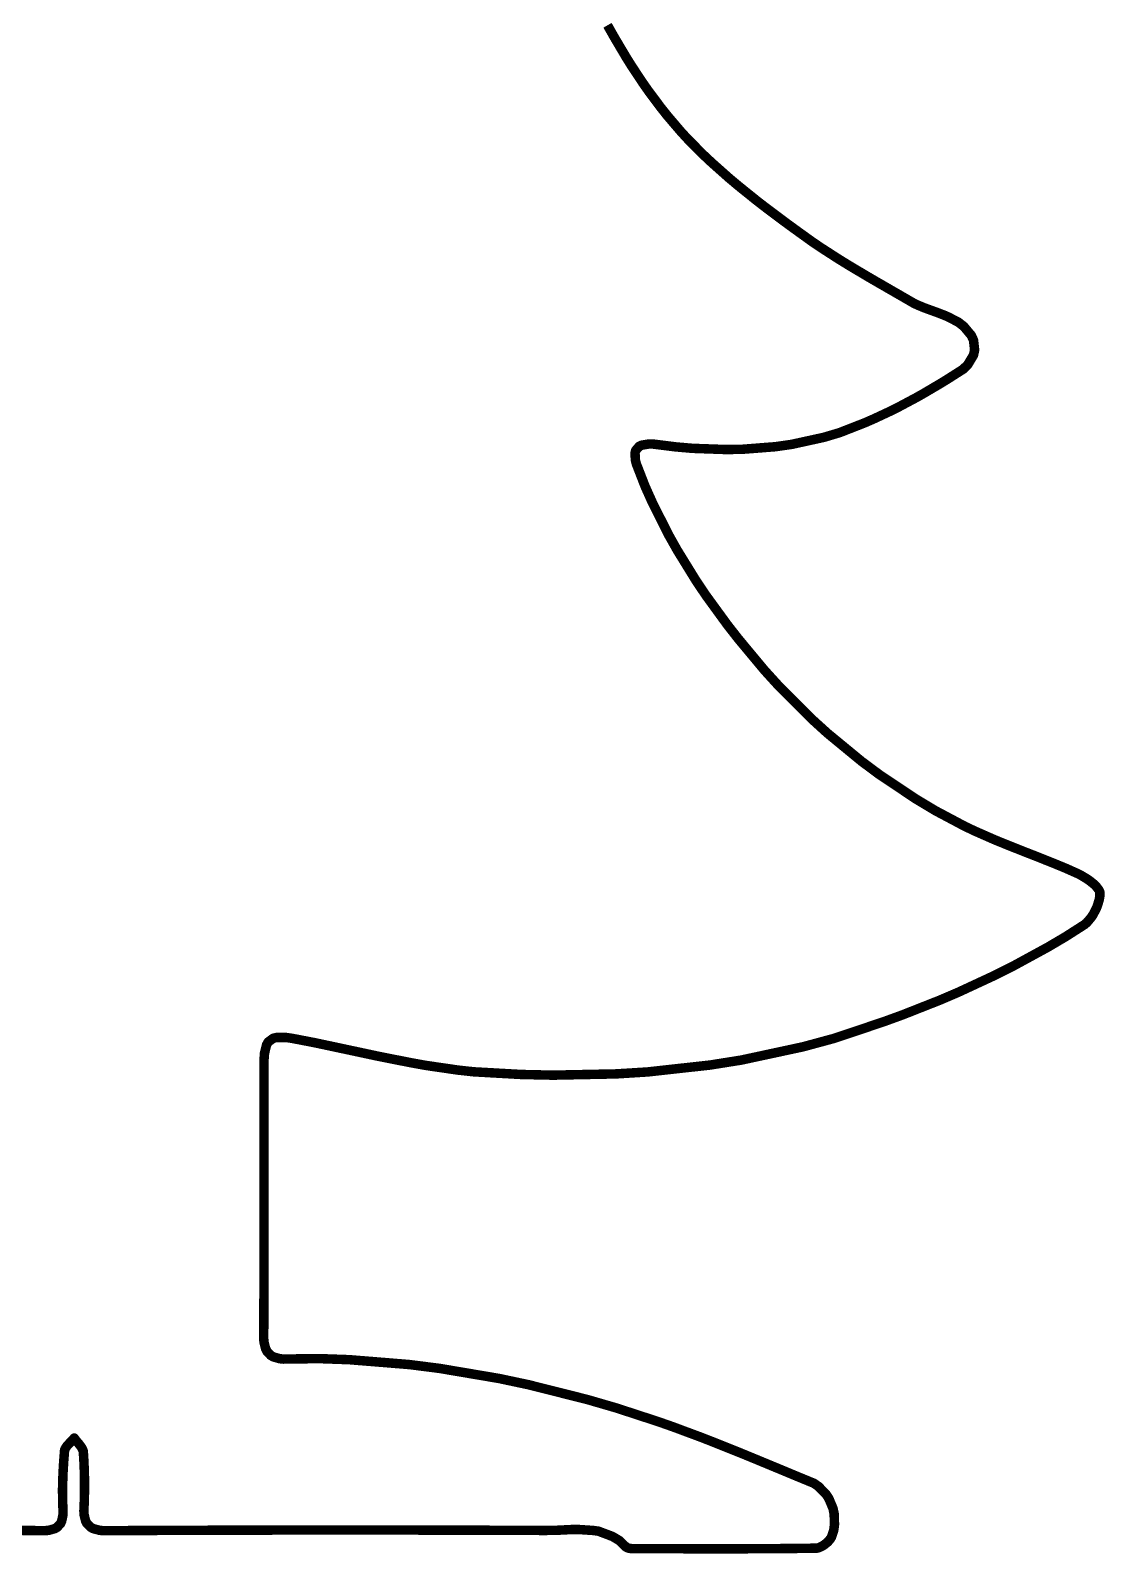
# Model space of a CAD drawing. Extents: x -52 to 52, y -140 to 13.
# Drawn here: x -2.3 to 51.9, y -140.1 to -63.4 of the extents above; entities that cross this region are included whole.
import ezdxf

# ---------------------------------------------------------------- set-up
doc = ezdxf.new("R2010")
doc.units = 0
doc.header["$MEASUREMENT"] = 0
doc.layers.get('0').update_dxf_attribs({"linetype": 'CONTINUOUS'})

msp = doc.modelspace()

# ---------------------------------------------------------------- linework, layer by layer
at = {"const_width": 0.478}
for points in [[(26.811, -63.149), (27.142, -63.734)], [(27.142, -63.734), (27.484, -64.312)], [(27.484, -64.312), (27.746, -64.753)], [(27.746, -64.753), (28.019, -65.191)], [(28.019, -65.191), (28.591, -66.054)], [(28.591, -66.054), (28.889, -66.478)], [(28.889, -66.478), (29.2, -66.893)], [(29.2, -66.893), (29.51, -67.308)], [(29.51, -67.308), (29.833, -67.713)], [(29.833, -67.713), (30.168, -68.105)], [(30.168, -68.105), (30.503, -68.498)], [(30.503, -68.498), (30.851, -68.877)], [(30.851, -68.877), (31.211, -69.239)], [(31.211, -69.239), (31.627, -69.659)], [(31.627, -69.659), (32.059, -70.064)], [(32.059, -70.064), (32.503, -70.459)], [(32.503, -70.459), (32.947, -70.853)], [(32.947, -70.853), (33.403, -71.235)], [(33.403, -71.235), (34.331, -71.982)], [(34.331, -71.982), (34.803, -72.346)], [(34.803, -72.346), (35.757, -73.062)], [(35.757, -73.062), (36.238, -73.412)], [(36.238, -73.412), (36.719, -73.759)], [(36.719, -73.759), (37.144, -74.064)], [(37.144, -74.064), (37.578, -74.357)], [(37.578, -74.357), (38.459, -74.925)], [(38.459, -74.925), (38.906, -75.2)], [(38.906, -75.2), (39.357, -75.47)], [(39.357, -75.47), (39.808, -75.74)], [(39.808, -75.74), (40.262, -76.005)], [(40.262, -76.005), (40.717, -76.267)], [(40.717, -76.267), (41.172, -76.53)], [(41.172, -76.53), (41.628, -76.792)], [(41.628, -76.792), (42.082, -77.055)], [(42.082, -77.055), (42.242, -77.148)], [(42.242, -77.148), (42.409, -77.227)], [(42.409, -77.227), (42.58, -77.299)], [(42.58, -77.299), (42.752, -77.372)], [(42.752, -77.372), (42.928, -77.436)], [(42.928, -77.436), (43.104, -77.5)], [(43.104, -77.5), (43.28, -77.564)], [(43.28, -77.564), (43.457, -77.628)], [(43.457, -77.628), (43.632, -77.696)], [(43.632, -77.696), (43.806, -77.764)], [(43.806, -77.764), (43.977, -77.838)], [(43.977, -77.838), (44.142, -77.924)], [(44.142, -77.924), (44.488, -78.104)], [(44.488, -78.104), (44.759, -78.314)], [(44.759, -78.314), (44.95, -78.541)], [(44.95, -78.541), (45.141, -78.768)], [(45.141, -78.768), (45.253, -79.012)], [(45.253, -79.012), (45.308, -79.506)], [(45.109, -79.998), (44.965, -80.238)], [(45.253, -79.757), (45.109, -79.998)], [(45.308, -79.506), (45.253, -79.757)], [(44.409, -80.676), (44.006, -80.933)], [(44.733, -80.469), (44.409, -80.676)], [(44.965, -80.238), (44.733, -80.469)], [(43.182, -81.43), (42.768, -81.675)], [(43.597, -81.186), (43.182, -81.43)], [(44.006, -80.933), (43.597, -81.186)], [(42.348, -81.912), (41.498, -82.365)], [(42.768, -81.675), (42.348, -81.912)], [(40.198, -82.987), (39.759, -83.177)], [(40.633, -82.784), (40.198, -82.987)], [(41.068, -82.581), (40.633, -82.784)], [(41.498, -82.365), (41.068, -82.581)], [(38.518, -83.662), (37.712, -83.903)], [(39.314, -83.351), (38.518, -83.662)], [(39.759, -83.177), (39.314, -83.351)], [(28.233, -84.561), (28.197, -84.697)], [(28.401, -84.362), (28.233, -84.561)], [(28.533, -84.299), (28.401, -84.362)], [(28.896, -84.239), (28.533, -84.299)], [(29.126, -84.243), (28.896, -84.239)], [(29.408, -84.279), (29.126, -84.243)], [(30.251, -84.384), (29.408, -84.279)], [(31.093, -84.457), (30.251, -84.384)], [(31.931, -84.487), (31.093, -84.457)], [(32.769, -84.517), (31.931, -84.487)], [(33.603, -84.505), (32.769, -84.517)], [(35.26, -84.376), (33.603, -84.505)], [(36.083, -84.259), (35.26, -84.376)], [(36.898, -84.081), (36.083, -84.259)], [(37.712, -83.903), (36.898, -84.081)], [(28.197, -84.697), (28.206, -84.871)], [(28.206, -84.871), (28.215, -85.045)], [(28.215, -85.045), (28.27, -85.258)], [(28.27, -85.258), (28.369, -85.511)], [(28.369, -85.511), (28.701, -86.364)], [(28.701, -86.364), (29.072, -87.192)], [(29.072, -87.192), (29.884, -88.806)], [(29.884, -88.806), (30.326, -89.591)], [(30.326, -89.591), (30.799, -90.357)], [(30.799, -90.357), (31.272, -91.124)], [(31.272, -91.124), (31.776, -91.872)], [(31.776, -91.872), (32.31, -92.605)], [(32.31, -92.605), (32.843, -93.337)], [(32.843, -93.337), (33.405, -94.055)], [(33.405, -94.055), (33.992, -94.76)], [(33.992, -94.76), (34.722, -95.637)], [(34.722, -95.637), (35.483, -96.473)], [(35.483, -96.473), (37.07, -98.059)], [(37.07, -98.059), (37.897, -98.81)], [(37.897, -98.81), (39.617, -100.225)], [(39.617, -100.225), (40.511, -100.89)], [(40.511, -100.89), (42.368, -102.13)], [(42.368, -102.13), (43.331, -102.707)], [(43.331, -102.707), (44.331, -103.238)], [(44.331, -103.238), (44.815, -103.495)], [(44.815, -103.495), (45.311, -103.73)], [(45.311, -103.73), (45.815, -103.952)], [(45.815, -103.952), (46.318, -104.173)], [(46.318, -104.173), (46.828, -104.381)], [(46.828, -104.381), (47.341, -104.586)], [(47.341, -104.586), (47.854, -104.79)], [(47.854, -104.79), (48.369, -104.99)], [(48.369, -104.99), (48.881, -105.195)], [(48.881, -105.195), (49.394, -105.4)], [(49.394, -105.4), (49.904, -105.61)], [(49.904, -105.61), (50.407, -105.835)], [(50.407, -105.835), (50.529, -105.889)], [(50.529, -105.889), (50.666, -105.96)], [(50.666, -105.96), (50.939, -106.123)], [(50.939, -106.123), (51.075, -106.214)], [(51.075, -106.214), (51.316, -106.406)], [(51.316, -106.406), (51.421, -106.507)], [(51.421, -106.507), (51.571, -106.703)], [(51.571, -106.703), (51.616, -106.8)], [(51.616, -106.8), (51.615, -106.889)], [(51.499, -107.487), (51.434, -107.644)], [(51.588, -107.179), (51.499, -107.487)], [(51.614, -107.027), (51.588, -107.179)], [(51.615, -106.889), (51.614, -107.027)], [(50.977, -108.328), (50.864, -108.432)], [(51.08, -108.206), (50.977, -108.328)], [(51.183, -108.083), (51.08, -108.206)], [(51.276, -107.942), (51.183, -108.083)], [(51.355, -107.793), (51.276, -107.942)], [(51.434, -107.644), (51.355, -107.793)], [(49.889, -109.056), (49.014, -109.572)], [(50.747, -108.507), (49.889, -109.056)], [(50.864, -108.432), (50.747, -108.507)], [(49.014, -109.572), (47.236, -110.542)], [(47.236, -110.542), (46.332, -110.996)], [(45.415, -111.422), (44.497, -111.848)], [(46.332, -110.996), (45.415, -111.422)], [(44.497, -111.848), (43.566, -112.247)], [(41.677, -112.992), (40.72, -113.34)], [(43.566, -112.247), (41.677, -112.992)], [(39.751, -113.665), (38.213, -114.18)], [(40.72, -113.34), (39.751, -113.665)], [(9.632, -114.504), (9.58, -114.716)], [(9.716, -114.357), (9.632, -114.504)], [(9.844, -114.263), (9.716, -114.357)], [(9.972, -114.169), (9.844, -114.263)], [(10.144, -114.129), (9.972, -114.169)], [(10.373, -114.129), (10.144, -114.129)], [(10.601, -114.129), (10.373, -114.129)], [(10.885, -114.169), (10.601, -114.129)], [(11.238, -114.236), (10.885, -114.169)], [(12.039, -114.39), (11.238, -114.236)], [(12.84, -114.56), (12.039, -114.39)], [(38.213, -114.18), (36.664, -114.6)], [(9.507, -115.208), (9.506, -115.566)], [(9.528, -114.929), (9.507, -115.208)], [(9.58, -114.716), (9.528, -114.929)], [(14.442, -114.902), (12.84, -114.56)], [(15.244, -115.074), (14.442, -114.902)], [(16.849, -115.391), (15.244, -115.074)], [(33.547, -115.27), (31.979, -115.519)], [(36.664, -114.6), (33.547, -115.27)], [(9.506, -115.566), (9.503, -116.691)], [(17.652, -115.537), (16.849, -115.391)], [(18.457, -115.654), (17.652, -115.537)], [(19.262, -115.771), (18.457, -115.654)], [(20.069, -115.86), (19.262, -115.771)], [(20.878, -115.905), (20.069, -115.86)], [(22.475, -115.995), (20.878, -115.905)], [(24.068, -116.029), (22.475, -115.995)], [(25.657, -115.997), (24.068, -116.029)], [(27.245, -115.965), (25.657, -115.997)], [(28.828, -115.867), (27.245, -115.965)], [(31.979, -115.519), (28.828, -115.867)], [(9.503, -116.691), (9.502, -117.816)], [(9.502, -117.816), (9.502, -118.942)], [(9.502, -118.942), (9.502, -120.067)], [(9.502, -120.067), (9.503, -121.192)], [(9.503, -121.192), (9.504, -123.442)], [(9.504, -123.442), (9.504, -124.567)], [(9.504, -124.567), (9.5, -126.818)], [(9.5, -126.818), (9.496, -127.943)], [(9.496, -127.943), (9.489, -129.068)], [(9.489, -129.068), (9.487, -129.294)], [(9.487, -129.294), (9.504, -129.486)], [(9.504, -129.486), (9.587, -129.809)], [(9.587, -129.809), (9.652, -129.939)], [(9.652, -129.939), (9.842, -130.142)], [(9.842, -130.142), (9.966, -130.215)], [(9.966, -130.215), (10.286, -130.309)], [(10.286, -130.309), (10.48, -130.33)], [(10.48, -130.33), (10.716, -130.326)], [(10.716, -130.326), (12.259, -130.305)], [(12.259, -130.305), (13.792, -130.359)], [(13.792, -130.359), (15.314, -130.482)], [(15.314, -130.482), (16.835, -130.606)], [(16.835, -130.606), (18.346, -130.798)], [(18.346, -130.798), (21.347, -131.306)], [(21.347, -131.306), (22.837, -131.622)], [(22.837, -131.622), (25.797, -132.367)], [(25.797, -132.367), (27.267, -132.795)], [(27.267, -132.795), (28.727, -133.272)], [(28.727, -133.272), (29.424, -133.5)], [(29.424, -133.5), (30.116, -133.744)], [(-0.203, -134.47), (-0.256, -134.524)], [(-0.151, -134.416), (-0.203, -134.47)], [(-0.1, -134.361), (-0.151, -134.416)], [(-0.057, -134.306), (-0.1, -134.361)], [(-0.017, -134.366), (-0.057, -134.306)], [(0.03, -134.426), (-0.017, -134.366)], [(0.128, -134.546), (0.03, -134.426)], [(30.116, -133.744), (31.492, -134.255)], [(31.492, -134.255), (32.177, -134.522)], [(-0.568, -135.206), (-0.586, -135.442)], [(-0.549, -134.971), (-0.568, -135.206)], [(-0.544, -134.912), (-0.549, -134.971)], [(-0.521, -134.855), (-0.544, -134.912)], [(-0.454, -134.743), (-0.521, -134.855)], [(-0.409, -134.688), (-0.454, -134.743)], [(-0.36, -134.633), (-0.409, -134.688)], [(-0.31, -134.579), (-0.36, -134.633)], [(-0.256, -134.524), (-0.31, -134.579)], [(0.179, -134.605), (0.128, -134.546)], [(0.225, -134.665), (0.179, -134.605)], [(0.271, -134.725), (0.225, -134.665)], [(0.313, -134.785), (0.271, -134.725)], [(0.375, -134.907), (0.313, -134.785)], [(0.396, -134.969), (0.375, -134.907)], [(0.401, -135.032), (0.396, -134.969)], [(0.416, -135.258), (0.401, -135.032)], [(32.177, -134.522), (33.541, -135.068)], [(33.541, -135.068), (34.221, -135.348)], [(-0.615, -135.914), (-0.627, -136.151)], [(-0.601, -135.678), (-0.615, -135.914)], [(-0.586, -135.442), (-0.601, -135.678)], [(0.429, -135.484), (0.416, -135.258)], [(0.438, -135.711), (0.429, -135.484)], [(0.448, -135.937), (0.438, -135.711)], [(0.454, -136.164), (0.448, -135.937)], [(34.221, -135.348), (34.9, -135.629)], [(34.9, -135.629), (35.579, -135.91)], [(35.579, -135.91), (36.258, -136.193)], [(-0.642, -136.624), (-0.647, -136.86)], [(-0.627, -136.151), (-0.642, -136.624)], [(0.457, -136.391), (0.454, -136.164)], [(0.46, -136.618), (0.457, -136.391)], [(0.459, -136.845), (0.46, -136.618)], [(36.258, -136.193), (36.937, -136.473)], [(36.937, -136.473), (37.204, -136.583)], [(37.204, -136.583), (37.434, -136.74)], [(37.434, -136.74), (37.623, -136.931)], [(-0.647, -136.86), (-0.646, -137.097)], [(-0.646, -137.097), (-0.645, -137.333)], [(-0.645, -137.333), (-0.641, -137.569)], [(0.436, -137.752), (0.446, -137.525)], [(0.446, -137.525), (0.453, -137.299)], [(0.453, -137.299), (0.456, -137.072)], [(0.456, -137.072), (0.459, -136.845)], [(37.623, -136.931), (37.813, -137.122)], [(37.813, -137.122), (37.961, -137.347)], [(37.961, -137.347), (38.169, -137.841)], [(-0.63, -138.199), (-0.662, -138.349)], [(-0.641, -137.569), (-0.63, -137.805)], [(-0.63, -137.805), (-0.621, -138.018)], [(-0.621, -138.018), (-0.63, -138.199)], [(0.427, -137.977), (0.436, -137.752)], [(0.438, -138.166), (0.427, -137.977)], [(0.476, -138.323), (0.438, -138.166)], [(0.514, -138.48), (0.476, -138.323)], [(38.169, -137.841), (38.228, -138.109)], [(38.228, -138.109), (38.238, -138.386)], [(-1.761, -138.97), (-2.768, -138.958)], [(-1.532, -138.972), (-1.761, -138.97)], [(-1.344, -138.954), (-1.532, -138.972)], [(-1.04, -138.87), (-1.344, -138.954)], [(-0.924, -138.804), (-1.04, -138.87)], [(-0.751, -138.619), (-0.924, -138.804)], [(-0.695, -138.499), (-0.751, -138.619)], [(-0.662, -138.349), (-0.695, -138.499)], [(0.578, -138.605), (0.514, -138.48)], [(0.674, -138.702), (0.578, -138.605)], [(0.769, -138.799), (0.674, -138.702)], [(0.896, -138.867), (0.769, -138.799)], [(1.059, -138.911), (0.896, -138.867)], [(1.223, -138.955), (1.059, -138.911)], [(1.422, -138.974), (1.223, -138.955)], [(1.663, -138.973), (1.422, -138.974)], [(3.47, -138.962), (1.663, -138.973)], [(5.276, -138.954), (3.47, -138.962)], [(7.082, -138.949), (5.276, -138.954)], [(8.888, -138.944), (7.082, -138.949)], [(10.694, -138.941), (8.888, -138.944)], [(12.501, -138.94), (10.694, -138.941)], [(14.307, -138.939), (12.501, -138.94)], [(16.113, -138.94), (14.307, -138.939)], [(19.725, -138.947), (16.113, -138.94)], [(21.532, -138.952), (19.725, -138.947)], [(23.338, -138.959), (21.532, -138.952)], [(23.712, -138.96), (23.338, -138.959)], [(24.273, -138.951), (23.712, -138.96)], [(24.654, -138.932), (24.273, -138.951)], [(25.035, -138.913), (24.654, -138.932)], [(25.331, -138.911), (25.035, -138.913)], [(25.706, -138.936), (25.331, -138.911)], [(26.08, -138.961), (25.706, -138.936)], [(26.354, -138.997), (26.08, -138.961)], [(26.709, -139.131), (26.354, -138.997)], [(38.209, -138.948), (38.117, -139.229)], [(38.248, -138.662), (38.209, -138.948)], [(38.238, -138.386), (38.248, -138.662)], [(27.064, -139.265), (26.709, -139.131)], [(27.405, -139.47), (27.064, -139.265)], [(27.727, -139.779), (27.405, -139.47)], [(27.751, -139.802), (27.727, -139.779)], [(27.782, -139.82), (27.751, -139.802)], [(27.817, -139.833), (27.782, -139.82)], [(27.852, -139.847), (27.817, -139.833)], [(27.891, -139.856), (27.852, -139.847)], [(27.932, -139.863), (27.891, -139.856)], [(37.3, -139.853), (36.54, -139.864)], [(37.371, -139.852), (37.3, -139.853)], [(37.452, -139.83), (37.371, -139.852)], [(37.535, -139.793), (37.452, -139.83)], [(37.618, -139.756), (37.535, -139.793)], [(37.703, -139.704), (37.618, -139.756)], [(37.781, -139.643), (37.703, -139.704)], [(37.86, -139.583), (37.781, -139.643)], [(37.932, -139.514), (37.86, -139.583)], [(37.991, -139.443), (37.932, -139.514)], [(38.05, -139.371), (37.991, -139.443)], [(38.094, -139.298), (38.05, -139.371)], [(38.117, -139.229), (38.094, -139.298)], [(27.974, -139.869), (27.932, -139.863)], [(28.016, -139.873), (27.974, -139.869)], [(28.059, -139.875), (28.016, -139.873)], [(28.101, -139.877), (28.059, -139.875)], [(28.143, -139.877), (28.101, -139.877)], [(28.181, -139.877), (28.143, -139.877)], [(28.941, -139.879), (28.181, -139.877)], [(29.701, -139.881), (28.941, -139.879)], [(30.461, -139.882), (29.701, -139.881)], [(31.221, -139.884), (30.461, -139.882)], [(31.981, -139.885), (31.221, -139.884)], [(33.501, -139.884), (31.981, -139.885)], [(34.261, -139.881), (33.501, -139.884)], [(35.781, -139.872), (34.261, -139.881)], [(36.54, -139.864), (35.781, -139.872)]]:
    msp.add_lwpolyline(points, dxfattribs=at)
at = {"const_width": 0.239}
for points in [[(27.244, -63.673, 1), (27.039, -63.795)], [(27.038, -63.793, 1), (27.246, -63.676)], [(27.587, -64.251, 1), (27.381, -64.373)], [(27.381, -64.373, 1), (27.587, -64.251)], [(27.847, -64.69, 1), (27.644, -64.816)], [(27.643, -64.814, 1), (27.848, -64.692)], [(28.118, -65.125, 1), (27.92, -65.257)], [(27.918, -65.254, 1), (28.12, -65.128)], [(28.688, -65.985, 1), (28.493, -66.122)], [(28.491, -66.119, 1), (28.69, -65.988)], [(28.985, -66.407, 1), (28.793, -66.55)], [(28.791, -66.547, 1), (28.987, -66.41)], [(29.295, -66.822, 1), (29.104, -66.965)], [(29.104, -66.965, 1), (29.295, -66.822)], [(29.603, -67.234, 1), (29.417, -67.383)], [(29.414, -67.38, 1), (29.605, -67.237)], [(29.923, -67.636, 1), (29.742, -67.791)], [(29.739, -67.788, 1), (29.926, -67.639)], [(30.259, -68.028, 1), (30.077, -68.183)], [(30.077, -68.183, 1), (30.259, -68.028)], [(30.591, -68.417, 1), (30.415, -68.578)], [(30.412, -68.575, 1), (30.594, -68.42)], [(30.935, -68.792, 1), (30.766, -68.961)], [(30.763, -68.957, 1), (30.939, -68.796)], [(31.296, -69.155, 1), (31.126, -69.323)], [(31.126, -69.323, 1), (31.296, -69.155)], [(31.709, -69.572, 1), (31.546, -69.746)], [(31.542, -69.743, 1), (31.712, -69.575)], [(32.139, -69.975, 1), (31.98, -70.154)], [(31.978, -70.152, 1), (32.141, -69.977)], [(32.583, -70.369, 1), (32.424, -70.548)], [(32.424, -70.548, 1), (32.583, -70.369)], [(33.024, -70.761, 1), (32.87, -70.944)], [(32.868, -70.942, 1), (33.027, -70.763)], [(33.478, -71.142, 1), (33.328, -71.328)], [(33.326, -71.327, 1), (33.48, -71.144)], [(34.404, -71.888, 1), (34.258, -72.077)], [(34.256, -72.075, 1), (34.406, -71.889)], [(34.875, -72.251, 1), (34.732, -72.442)], [(34.73, -72.441, 1), (34.876, -72.252)], [(35.827, -72.965, 1), (35.686, -73.158)], [(35.685, -73.157, 1), (35.828, -72.966)], [(36.307, -73.315, 1), (36.168, -73.509)], [(36.167, -73.509, 1), (36.308, -73.316)], [(36.789, -73.662, 1), (36.649, -73.856)], [(36.649, -73.856, 1), (36.789, -73.662)], [(37.211, -73.966, 1), (37.077, -74.163)], [(37.074, -74.161, 1), (37.214, -73.968)], [(37.643, -74.257, 1), (37.513, -74.458)], [(37.511, -74.456, 1), (37.645, -74.258)], [(38.522, -74.824, 1), (38.397, -75.027)], [(38.395, -75.026, 1), (38.524, -74.825)], [(38.968, -75.098, 1), (38.845, -75.303)], [(38.844, -75.302, 1), (38.969, -75.099)], [(39.418, -75.368, 1), (39.296, -75.573)], [(39.296, -75.573, 1), (39.418, -75.368)], [(39.868, -75.637, 1), (39.748, -75.843)], [(39.746, -75.842, 1), (39.869, -75.638)], [(40.322, -75.901, 1), (40.202, -76.108)], [(40.202, -76.108, 1), (40.322, -75.901)], [(40.777, -76.164, 1), (40.657, -76.371)], [(40.657, -76.371, 1), (40.777, -76.164)], [(41.232, -76.427, 1), (41.113, -76.634)], [(41.112, -76.634, 1), (41.232, -76.427)], [(41.688, -76.689, 1), (41.568, -76.895)], [(41.569, -76.895, 1), (41.687, -76.688)], [(42.142, -76.952, 1), (42.022, -77.159)], [(42.022, -77.159, 1), (42.142, -76.952)], [(42.293, -77.04, 1), (42.19, -77.256)], [(42.182, -77.251, 1), (42.302, -77.045)], [(42.455, -77.117, 1), (42.363, -77.337)], [(42.358, -77.335, 1), (42.46, -77.119)], [(42.627, -77.189, 1), (42.534, -77.409)], [(42.534, -77.409, 1), (42.627, -77.189)], [(42.793, -77.26, 1), (42.711, -77.484)], [(42.706, -77.482, 1), (42.798, -77.261)], [(42.968, -77.324, 1), (42.887, -77.549)], [(42.886, -77.548, 1), (42.969, -77.324)], [(43.145, -77.388, 1), (43.063, -77.613)], [(43.063, -77.613, 1), (43.145, -77.388)], [(43.321, -77.452, 1), (43.24, -77.677)], [(43.24, -77.677, 1), (43.321, -77.452)], [(43.501, -77.517, 1), (43.414, -77.739)], [(43.417, -77.74, 1), (43.497, -77.515)], [(43.675, -77.585, 1), (43.588, -77.807)], [(43.588, -77.807, 1), (43.675, -77.585)], [(43.853, -77.655, 1), (43.758, -77.874)], [(43.762, -77.876, 1), (43.849, -77.653)], [(44.032, -77.732, 1), (43.922, -77.944)], [(43.93, -77.948, 1), (44.024, -77.729)], [(44.197, -77.818, 1), (44.087, -78.03)], [(44.087, -78.03, 1), (44.197, -77.818)], [(44.561, -78.009, 1), (44.415, -78.198)], [(44.433, -78.21, 1), (44.543, -77.998)], [(44.85, -78.237, 1), (44.668, -78.39)], [(44.686, -78.408, 1), (44.832, -78.219)], [(45.042, -78.464, 1), (44.859, -78.618)], [(44.859, -78.618, 1), (45.042, -78.464)], [(45.25, -78.718, 1), (45.033, -78.817)], [(45.05, -78.845, 1), (45.233, -78.691)], [(45.372, -78.998, 1), (45.134, -79.025)], [(45.145, -79.061, 1), (45.362, -78.962)], [(45.211, -80.059, 1), (45.006, -79.936)], [(45.136, -79.731, 1), (45.369, -79.783)], [(45.355, -79.819, 1), (45.15, -79.696)], [(45.19, -79.52, 1), (45.427, -79.493)], [(45.425, -79.532, 1), (45.192, -79.48)], [(44.345, -80.575, 1), (44.473, -80.776)], [(44.473, -80.776, 1), (44.345, -80.575)], [(44.649, -80.384, 1), (44.817, -80.553)], [(44.797, -80.569, 1), (44.669, -80.368)], [(44.862, -80.177, 1), (45.067, -80.3)], [(45.049, -80.323, 1), (44.881, -80.154)], [(45.006, -79.936, 1), (45.211, -80.059)], [(43.122, -81.328, 1), (43.243, -81.533)], [(43.243, -81.533, 1), (43.122, -81.328)], [(43.534, -81.084, 1), (43.66, -81.287)], [(43.658, -81.288, 1), (43.536, -81.083)], [(43.942, -80.833, 1), (44.07, -81.034)], [(44.069, -81.035, 1), (43.943, -80.832)], [(42.29, -81.808, 1), (42.407, -82.016)], [(42.404, -82.017, 1), (42.292, -81.807)], [(42.708, -81.572, 1), (42.829, -81.778)], [(42.827, -81.779, 1), (42.71, -81.571)], [(40.148, -82.879, 1), (40.249, -83.095)], [(40.246, -83.097, 1), (40.151, -82.878)], [(40.583, -82.676, 1), (40.684, -82.892)], [(40.684, -82.892, 1), (40.583, -82.676)], [(41.015, -82.475, 1), (41.122, -82.688)], [(41.119, -82.689, 1), (41.018, -82.473)], [(41.442, -82.26, 1), (41.554, -82.471)], [(41.552, -82.472, 1), (41.445, -82.258)], [(38.475, -83.551, 1), (38.562, -83.774)], [(38.552, -83.777, 1), (38.484, -83.548)], [(39.27, -83.24, 1), (39.358, -83.462)], [(39.358, -83.462, 1), (39.27, -83.24)], [(39.711, -83.067, 1), (39.806, -83.287)], [(39.802, -83.288, 1), (39.715, -83.066)], [(28.142, -84.484, 1), (28.324, -84.639)], [(28.348, -84.592, 1), (28.118, -84.53)], [(28.35, -84.255, 1), (28.453, -84.47)], [(28.493, -84.439, 1), (28.31, -84.285)], [(28.514, -84.181, 1), (28.552, -84.417)], [(28.585, -84.406, 1), (28.481, -84.191)], [(28.898, -84.12, 1), (28.893, -84.359)], [(28.915, -84.357, 1), (28.876, -84.122)], [(29.141, -84.125, 1), (29.111, -84.362)], [(29.124, -84.363, 1), (29.128, -84.124)], [(29.423, -84.16, 1), (29.393, -84.397)], [(29.393, -84.397, 1), (29.423, -84.16)], [(30.261, -84.265, 1), (30.241, -84.503)], [(30.236, -84.503, 1), (30.266, -84.266)], [(31.097, -84.338, 1), (31.089, -84.576)], [(31.083, -84.576, 1), (31.103, -84.338)], [(31.935, -84.368, 1), (31.927, -84.606)], [(31.927, -84.606, 1), (31.935, -84.368)], [(32.767, -84.398, 1), (32.771, -84.637)], [(32.765, -84.637, 1), (32.773, -84.398)], [(33.594, -84.386, 1), (33.613, -84.624)], [(33.605, -84.624, 1), (33.602, -84.386)], [(35.244, -84.258, 1), (35.277, -84.494)], [(35.27, -84.495, 1), (35.251, -84.257)], [(36.057, -84.143, 1), (36.108, -84.376)], [(36.1, -84.378, 1), (36.066, -84.141)], [(36.872, -83.964, 1), (36.923, -84.198)], [(36.923, -84.198, 1), (36.872, -83.964)], [(37.678, -83.788, 1), (37.746, -84.017)], [(37.737, -84.019, 1), (37.686, -83.786)], [(28.316, -84.691, 1), (28.077, -84.703)], [(28.081, -84.666, 1), (28.312, -84.728)], [(28.325, -84.865, 1), (28.086, -84.877)], [(28.086, -84.877, 1), (28.325, -84.865)], [(28.33, -85.015, 1), (28.099, -85.075)], [(28.096, -85.051, 1), (28.334, -85.039)], [(28.381, -85.214, 1), (28.159, -85.301)], [(28.154, -85.288, 1), (28.385, -85.228)], [(28.48, -85.468, 1), (28.257, -85.554)], [(28.257, -85.554, 1), (28.48, -85.468)], [(28.81, -86.315, 1), (28.592, -86.413)], [(28.59, -86.408, 1), (28.812, -86.321)], [(29.179, -87.139, 1), (28.966, -87.246)], [(28.963, -87.241, 1), (29.181, -87.144)], [(29.988, -88.747, 1), (29.78, -88.864)], [(29.778, -88.859, 1), (29.991, -88.752)], [(30.427, -89.528, 1), (30.224, -89.653)], [(30.222, -89.649, 1), (30.43, -89.532)], [(30.9, -90.295, 1), (30.697, -90.42)], [(30.697, -90.42, 1), (30.9, -90.295)], [(31.37, -91.057, 1), (31.172, -91.191)], [(31.17, -91.187, 1), (31.373, -91.061)], [(31.873, -91.802, 1), (31.68, -91.942)], [(31.677, -91.939, 1), (31.875, -91.805)], [(32.406, -92.534, 1), (32.213, -92.675)], [(32.213, -92.675, 1), (32.406, -92.534)], [(32.937, -93.264, 1), (32.749, -93.411)], [(32.746, -93.408, 1), (32.939, -93.267)], [(33.497, -93.979, 1), (33.313, -94.131)], [(33.311, -94.129, 1), (33.499, -93.981)], [(34.084, -94.684, 1), (33.9, -94.837)], [(33.9, -94.837, 1), (34.084, -94.684)], [(34.81, -95.557, 1), (34.633, -95.718)], [(34.63, -95.714, 1), (34.813, -95.561)], [(35.567, -96.388, 1), (35.398, -96.557)], [(35.394, -96.553, 1), (35.571, -96.392)], [(37.151, -97.971, 1), (36.99, -98.147)], [(36.986, -98.144, 1), (37.155, -97.975)], [(37.973, -98.718, 1), (37.821, -98.902)], [(37.817, -98.898, 1), (37.977, -98.722)], [(39.688, -100.13, 1), (39.546, -100.321)], [(39.541, -100.318, 1), (39.693, -100.133)], [(40.577, -100.791, 1), (40.444, -100.989)], [(40.439, -100.986, 1), (40.582, -100.794)], [(42.429, -102.028, 1), (42.307, -102.233)], [(42.302, -102.23, 1), (42.434, -102.031)], [(43.387, -102.601, 1), (43.275, -102.812)], [(43.27, -102.809, 1), (43.393, -102.604)], [(44.386, -103.132, 1), (44.275, -103.343)], [(44.275, -103.343, 1), (44.386, -103.132)], [(44.866, -103.387, 1), (44.764, -103.603)], [(44.759, -103.601, 1), (44.871, -103.39)], [(45.359, -103.621, 1), (45.263, -103.839)], [(45.26, -103.838, 1), (45.362, -103.622)], [(45.863, -103.842, 1), (45.766, -104.061)], [(45.766, -104.061, 1), (45.863, -103.842)], [(46.363, -104.063, 1), (46.273, -104.284)], [(46.27, -104.283, 1), (46.366, -104.064)], [(46.872, -104.271, 1), (46.784, -104.492)], [(46.783, -104.492, 1), (46.873, -104.271)], [(47.385, -104.475, 1), (47.297, -104.696)], [(47.297, -104.696, 1), (47.385, -104.475)], [(47.897, -104.678, 1), (47.811, -104.901)], [(47.81, -104.901, 1), (47.898, -104.679)], [(48.413, -104.879, 1), (48.324, -105.101)], [(48.326, -105.101, 1), (48.412, -104.878)], [(48.926, -105.084, 1), (48.837, -105.306)], [(48.837, -105.306, 1), (48.926, -105.084)], [(49.439, -105.29, 1), (49.348, -105.51)], [(49.35, -105.511, 1), (49.438, -105.289)], [(49.953, -105.501, 1), (49.855, -105.719)], [(49.859, -105.721, 1), (49.95, -105.5)], [(50.456, -105.726, 1), (50.358, -105.944)], [(50.358, -105.944, 1), (50.456, -105.726)], [(50.584, -105.783, 1), (50.474, -105.995)], [(50.481, -105.998, 1), (50.578, -105.78)], [(50.727, -105.858, 1), (50.605, -106.063)], [(50.611, -106.066, 1), (50.721, -105.854)], [(51.006, -106.024, 1), (50.872, -106.222)], [(50.878, -106.225, 1), (51, -106.02)], [(51.149, -106.121, 1), (51.001, -106.308)], [(51.008, -106.313, 1), (51.142, -106.116)], [(51.398, -106.32, 1), (51.234, -106.493)], [(51.242, -106.5, 1), (51.39, -106.313)], [(51.516, -106.434, 1), (51.326, -106.579)], [(51.339, -106.593, 1), (51.504, -106.42)], [(51.68, -106.653, 1), (51.463, -106.753)], [(51.476, -106.776, 1), (51.666, -106.631)], [(51.735, -106.801, 1), (51.496, -106.799)], [(51.507, -106.85, 1), (51.724, -106.75)], [(51.384, -107.454, 1), (51.613, -107.52)], [(51.609, -107.532, 1), (51.388, -107.442)], [(51.471, -107.159, 1), (51.706, -107.198)], [(51.703, -107.212, 1), (51.474, -107.145)], [(51.495, -107.026, 1), (51.733, -107.028)], [(51.734, -106.89, 1), (51.496, -106.888)], [(51.496, -106.888, 1), (51.734, -106.89)], [(51.732, -107.047, 1), (51.496, -107.007)], [(50.886, -108.251, 1), (51.068, -108.405)], [(51.058, -108.416, 1), (50.896, -108.24)], [(50.989, -108.129, 1), (51.171, -108.282)], [(51.171, -108.282, 1), (50.988, -108.129)], [(51.083, -108.017, 1), (51.283, -108.149)], [(51.274, -108.16, 1), (51.092, -108.006)], [(51.171, -107.886, 1), (51.382, -107.998)], [(51.376, -108.008, 1), (51.177, -107.876)], [(51.25, -107.737, 1), (51.461, -107.849)], [(51.461, -107.849, 1), (51.25, -107.737)], [(51.324, -107.599, 1), (51.545, -107.689)], [(51.54, -107.7, 1), (51.329, -107.588)], [(49.824, -108.956, 1), (49.953, -109.157)], [(49.949, -109.159, 1), (49.828, -108.953)], [(50.683, -108.407, 1), (50.811, -108.608)], [(50.811, -108.608, 1), (50.683, -108.407)], [(50.783, -108.344, 1), (50.945, -108.52)], [(50.929, -108.533, 1), (50.8, -108.332)], [(48.953, -109.469, 1), (49.075, -109.675)], [(49.071, -109.677, 1), (48.957, -109.467)], [(47.179, -110.437, 1), (47.293, -110.647)], [(47.29, -110.648, 1), (47.182, -110.435)], [(45.365, -111.314, 1), (45.465, -111.53)], [(45.465, -111.53, 1), (45.364, -111.314)], [(46.279, -110.889, 1), (46.386, -111.103)], [(46.383, -111.104, 1), (46.282, -110.888)], [(44.447, -111.74, 1), (44.548, -111.957)], [(44.544, -111.958, 1), (44.45, -111.739)], [(41.633, -112.881, 1), (41.721, -113.103)], [(41.718, -113.105, 1), (41.637, -112.88)], [(43.519, -112.137, 1), (43.613, -112.356)], [(43.61, -112.358, 1), (43.522, -112.136)], [(39.713, -113.552, 1), (39.789, -113.778)], [(39.789, -113.778, 1), (39.713, -113.552)], [(40.679, -113.228, 1), (40.761, -113.452)], [(40.758, -113.453, 1), (40.682, -113.227)], [(9.748, -114.532, 1), (9.517, -114.475)], [(9.646, -114.26, 1), (9.787, -114.453)], [(9.82, -114.416, 1), (9.613, -114.297)], [(9.774, -114.167, 1), (9.915, -114.359)], [(9.915, -114.359, 1), (9.774, -114.167)], [(9.945, -114.053, 1), (10, -114.286)], [(10.043, -114.266, 1), (9.902, -114.073)], [(10.144, -114.01, 1), (10.145, -114.248)], [(10.172, -114.245, 1), (10.117, -114.013)], [(10.372, -114.009, 1), (10.373, -114.248)], [(10.373, -114.248, 1), (10.372, -114.009)], [(10.617, -114.01, 1), (10.584, -114.247)], [(10.601, -114.248, 1), (10.601, -114.009)], [(10.908, -114.052, 1), (10.863, -114.286)], [(10.868, -114.287, 1), (10.902, -114.051)], [(11.26, -114.119, 1), (11.215, -114.354)], [(11.215, -114.354, 1), (11.26, -114.119)], [(12.064, -114.273, 1), (12.014, -114.507)], [(12.017, -114.507, 1), (12.062, -114.273)], [(38.175, -114.067, 1), (38.251, -114.293)], [(38.245, -114.296, 1), (38.182, -114.065)], [(9.627, -115.209, 1), (9.388, -115.208)], [(9.647, -114.938, 1), (9.409, -114.92)], [(9.412, -114.901, 1), (9.644, -114.958)], [(9.464, -114.688, 1), (9.696, -114.745)], [(9.696, -114.745, 1), (9.464, -114.688)], [(9.529, -114.444, 1), (9.736, -114.563)], [(12.865, -114.443, 1), (12.815, -114.676)], [(12.815, -114.676, 1), (12.865, -114.443)], [(14.468, -114.785, 1), (14.417, -115.018)], [(14.418, -115.018, 1), (14.467, -114.785)], [(15.267, -114.957, 1), (15.221, -115.191)], [(15.219, -115.191, 1), (15.269, -114.957)], [(33.522, -115.153, 1), (33.572, -115.387)], [(33.566, -115.388, 1), (33.528, -115.152)], [(36.633, -114.485, 1), (36.695, -114.716)], [(36.689, -114.717, 1), (36.639, -114.484)], [(9.626, -115.566, 1), (9.387, -115.566)], [(9.387, -115.566, 1), (9.626, -115.566)], [(9.388, -115.199, 1), (9.626, -115.217)], [(16.87, -115.274, 1), (16.828, -115.509)], [(16.826, -115.509, 1), (16.872, -115.274)], [(17.67, -115.419, 1), (17.635, -115.655)], [(17.631, -115.654, 1), (17.674, -115.419)], [(18.475, -115.536, 1), (18.44, -115.772)], [(18.44, -115.772, 1), (18.475, -115.536)], [(19.276, -115.652, 1), (19.249, -115.889)], [(19.245, -115.889, 1), (19.28, -115.653)], [(20.076, -115.74, 1), (20.062, -115.979)], [(20.056, -115.978, 1), (20.082, -115.741)], [(20.884, -115.786, 1), (20.871, -116.024)], [(20.871, -116.024, 1), (20.884, -115.786)], [(22.477, -115.876, 1), (22.472, -116.114)], [(22.468, -116.114, 1), (22.481, -115.876)], [(24.066, -115.91, 1), (24.071, -116.148)], [(24.066, -116.148, 1), (24.071, -115.91)], [(25.654, -115.877, 1), (25.659, -116.116)], [(25.659, -116.116, 1), (25.654, -115.877)], [(27.238, -115.846, 1), (27.252, -116.084)], [(27.248, -116.084, 1), (27.243, -115.845)], [(28.815, -115.748, 1), (28.841, -115.985)], [(28.835, -115.986, 1), (28.821, -115.748)], [(31.96, -115.402, 1), (31.998, -115.637)], [(31.992, -115.638, 1), (31.966, -115.401)], [(9.623, -116.691, 1), (9.384, -116.691)], [(9.384, -116.691, 1), (9.623, -116.692)], [(9.622, -117.816, 1), (9.383, -117.816)], [(9.383, -117.816, 1), (9.622, -117.817)], [(9.621, -118.942, 1), (9.383, -118.942)], [(9.383, -118.942, 1), (9.621, -118.942)], [(9.621, -120.067, 1), (9.383, -120.067)], [(9.383, -120.067, 1), (9.621, -120.067)], [(9.622, -121.192, 1), (9.384, -121.192)], [(9.384, -121.192, 1), (9.622, -121.192)], [(9.623, -123.442, 1), (9.384, -123.442)], [(9.384, -123.442, 1), (9.623, -123.442)], [(9.623, -124.568, 1), (9.384, -124.567)], [(9.384, -124.567, 1), (9.623, -124.567)], [(9.619, -126.818, 1), (9.38, -126.817)], [(9.38, -126.818, 1), (9.619, -126.818)], [(9.615, -127.944, 1), (9.376, -127.942)], [(9.376, -127.942, 1), (9.615, -127.943)], [(9.608, -129.069, 1), (9.369, -129.067)], [(9.606, -129.283, 1), (9.368, -129.305)], [(9.368, -129.293, 1), (9.607, -129.295)], [(9.369, -129.067, 1), (9.608, -129.069)], [(9.62, -129.457, 1), (9.389, -129.516)], [(9.386, -129.497, 1), (9.623, -129.476)], [(9.694, -129.756, 1), (9.48, -129.862)], [(9.471, -129.839, 1), (9.703, -129.779)], [(9.739, -129.858, 1), (9.565, -130.021)], [(9.545, -129.993, 1), (9.759, -129.886)], [(9.902, -130.039, 1), (9.781, -130.245)], [(9.755, -130.224, 1), (9.929, -130.061)], [(10, -130.101, 1), (9.933, -130.33)], [(9.906, -130.318, 1), (10.027, -130.112)], [(10.298, -130.19, 1), (10.273, -130.428)], [(10.252, -130.424, 1), (10.319, -130.194)], [(10.479, -130.21, 1), (10.482, -130.449)], [(10.468, -130.448, 1), (10.493, -130.211)], [(10.714, -130.207, 1), (10.717, -130.446)], [(10.717, -130.446, 1), (10.714, -130.207)], [(12.264, -130.186, 1), (12.255, -130.424)], [(12.261, -130.424, 1), (12.258, -130.186)], [(13.802, -130.24, 1), (13.782, -130.478)], [(13.788, -130.479, 1), (13.796, -130.24)], [(15.323, -130.363, 1), (15.304, -130.601)], [(15.304, -130.601, 1), (15.323, -130.363)], [(16.851, -130.487, 1), (16.82, -130.724)], [(16.826, -130.725, 1), (16.845, -130.486)], [(18.366, -130.68, 1), (18.326, -130.915)], [(18.331, -130.916, 1), (18.361, -130.679)], [(21.372, -131.189, 1), (21.322, -131.423)], [(21.327, -131.424, 1), (21.367, -131.188)], [(22.866, -131.507, 1), (22.808, -131.738)], [(22.812, -131.739, 1), (22.862, -131.506)], [(25.83, -132.252, 1), (25.764, -132.482)], [(25.768, -132.483, 1), (25.826, -132.251)], [(27.304, -132.682, 1), (27.23, -132.909)], [(27.233, -132.91, 1), (27.3, -132.68)], [(28.764, -133.159, 1), (28.69, -133.386)], [(28.69, -133.386, 1), (28.764, -133.159)], [(29.464, -133.387, 1), (29.384, -133.612)], [(29.387, -133.613, 1), (29.461, -133.386)], [(-0.117, -134.553, 1), (-0.289, -134.387)], [(-0.238, -134.334, 1), (-0.063, -134.497)], [(-0.065, -134.499, 1), (-0.237, -134.333)], [(-0.194, -134.288, 1), (-0.006, -134.434)], [(-0.013, -134.442, 1), (-0.187, -134.28)], [(0.043, -134.24, 1), (-0.157, -134.372)], [(0.037, -134.379, 1), (-0.151, -134.233)], [(0.077, -134.292, 1), (-0.111, -134.44)], [(-0.117, -134.432, 1), (0.083, -134.3)], [(0.123, -134.35, 1), (-0.062, -134.502)], [(-0.063, -134.5, 1), (0.124, -134.352)], [(30.157, -133.632, 1), (30.074, -133.856)], [(30.076, -133.856, 1), (30.155, -133.631)], [(31.535, -134.143, 1), (31.449, -134.366)], [(31.45, -134.367, 1), (31.534, -134.143)], [(-0.449, -135.215, 1), (-0.687, -135.197)], [(-0.43, -134.981, 1), (-0.667, -134.961)], [(-0.667, -134.961, 1), (-0.43, -134.981)], [(-0.425, -134.922, 1), (-0.663, -134.902)], [(-0.655, -134.868, 1), (-0.433, -134.956)], [(-0.623, -134.794, 1), (-0.419, -134.917)], [(-0.41, -134.899, 1), (-0.632, -134.811)], [(-0.546, -134.668, 1), (-0.361, -134.819)], [(-0.351, -134.805, 1), (-0.556, -134.682)], [(-0.498, -134.608, 1), (-0.32, -134.768)], [(-0.316, -134.763, 1), (-0.502, -134.613)], [(-0.448, -134.553, 1), (-0.271, -134.714)], [(-0.271, -134.714, 1), (-0.448, -134.553)], [(-0.395, -134.494, 1), (-0.226, -134.663)], [(-0.222, -134.659, 1), (-0.399, -134.499)], [(-0.342, -134.441, 1), (-0.17, -134.607)], [(-0.171, -134.609, 1), (-0.34, -134.44)], [(-0.289, -134.387, 1), (-0.117, -134.553)], [(0.219, -134.469, 1), (0.037, -134.623)], [(0.036, -134.621, 1), (0.221, -134.47)], [(0.273, -134.532, 1), (0.084, -134.678)], [(0.088, -134.682, 1), (0.27, -134.528)], [(0.32, -134.592, 1), (0.13, -134.738)], [(0.13, -134.738, 1), (0.32, -134.592)], [(0.369, -134.657, 1), (0.173, -134.793)], [(0.176, -134.798, 1), (0.366, -134.652)], [(0.419, -134.731, 1), (0.206, -134.84)], [(0.214, -134.853, 1), (0.411, -134.718)], [(0.488, -134.869, 1), (0.262, -134.946)], [(0.269, -134.962, 1), (0.481, -134.853)], [(0.515, -134.961, 1), (0.277, -134.978)], [(0.52, -135.024, 1), (0.281, -135.041)], [(0.281, -135.041, 1), (0.52, -135.024)], [(0.283, -135.007, 1), (0.509, -134.931)], [(32.221, -134.411, 1), (32.132, -134.632)], [(32.133, -134.633, 1), (32.22, -134.41)], [(33.586, -134.958, 1), (33.495, -135.179)], [(33.497, -135.179, 1), (33.585, -134.957)], [(-0.496, -135.92, 1), (-0.734, -135.908)], [(-0.481, -135.685, 1), (-0.72, -135.671)], [(-0.72, -135.671, 1), (-0.481, -135.685)], [(-0.705, -135.433, 1), (-0.467, -135.451)], [(-0.467, -135.449, 1), (-0.705, -135.434)], [(-0.687, -135.196, 1), (-0.449, -135.216)], [(0.536, -135.251, 1), (0.297, -135.264)], [(0.297, -135.266, 1), (0.535, -135.25)], [(0.548, -135.479, 1), (0.31, -135.489)], [(0.31, -135.491, 1), (0.548, -135.478)], [(0.557, -135.706, 1), (0.319, -135.716)], [(0.319, -135.716, 1), (0.557, -135.706)], [(0.567, -135.934, 1), (0.328, -135.941)], [(34.267, -135.237, 1), (34.175, -135.458)], [(34.175, -135.458, 1), (34.266, -135.237)], [(34.946, -135.519, 1), (34.854, -135.74)], [(34.854, -135.74, 1), (34.946, -135.519)], [(35.625, -135.8, 1), (35.533, -136.021)], [(35.534, -136.021, 1), (35.625, -135.8)], [(-0.523, -136.626, 1), (-0.762, -136.622)], [(-0.762, -136.62, 1), (-0.523, -136.628)], [(-0.507, -136.155, 1), (-0.746, -136.147)], [(-0.746, -136.145, 1), (-0.508, -136.157)], [(-0.734, -135.907, 1), (-0.496, -135.922)], [(0.328, -135.942, 1), (0.567, -135.932)], [(0.573, -136.163, 1), (0.334, -136.166)], [(0.334, -136.167, 1), (0.573, -136.161)], [(0.576, -136.39, 1), (0.337, -136.393)], [(0.337, -136.393, 1), (0.576, -136.39)], [(0.579, -136.618, 1), (0.34, -136.618)], [(0.34, -136.62, 1), (0.579, -136.617)], [(36.303, -136.083, 1), (36.212, -136.304)], [(36.212, -136.304, 1), (36.304, -136.083)], [(36.982, -136.363, 1), (36.891, -136.583)], [(36.891, -136.583, 1), (36.982, -136.362)], [(37.271, -136.484, 1), (37.136, -136.681)], [(37.158, -136.693, 1), (37.249, -136.472)], [(37.519, -136.656, 1), (37.349, -136.824)], [(37.367, -136.838, 1), (37.501, -136.641)], [(-0.527, -136.86, 1), (-0.766, -136.861)], [(-0.766, -136.858, 1), (-0.527, -136.863)], [(-0.527, -137.097, 1), (-0.765, -137.097)], [(-0.765, -137.097, 1), (-0.527, -137.097)], [(-0.526, -137.331, 1), (-0.765, -137.336)], [(-0.765, -137.333, 1), (-0.526, -137.333)], [(0.565, -137.53, 1), (0.327, -137.52)], [(0.572, -137.302, 1), (0.333, -137.295)], [(0.333, -137.297, 1), (0.572, -137.3)], [(0.575, -137.074, 1), (0.337, -137.07)], [(0.337, -137.07, 1), (0.575, -137.074)], [(0.579, -136.847, 1), (0.34, -136.843)], [(0.34, -136.845, 1), (0.579, -136.845)], [(37.708, -136.847, 1), (37.538, -137.015)], [(37.538, -137.015, 1), (37.708, -136.847)], [(37.912, -137.056, 1), (37.713, -137.188)], [(37.728, -137.206, 1), (37.898, -137.038)], [(38.072, -137.301, 1), (37.852, -137.393)], [(37.862, -137.413, 1), (38.061, -137.281)], [(-0.521, -137.564, 1), (-0.76, -137.575)], [(-0.76, -137.572, 1), (-0.521, -137.567)], [(-0.511, -137.8, 1), (-0.749, -137.81)], [(-0.749, -137.81, 1), (-0.511, -137.8)], [(-0.749, -138.193, 1), (-0.51, -138.204)], [(-0.513, -138.224, 1), (-0.746, -138.173)], [(-0.74, -138.024, 1), (-0.502, -138.013)], [(-0.502, -138.024, 1), (-0.74, -138.013)], [(0.546, -137.969, 1), (0.307, -137.984)], [(0.307, -137.972, 1), (0.546, -137.982)], [(0.317, -137.747, 1), (0.556, -137.757)], [(0.556, -137.757, 1), (0.317, -137.746)], [(0.554, -138.138, 1), (0.322, -138.194)], [(0.319, -138.173, 1), (0.557, -138.159)], [(0.327, -137.522, 1), (0.565, -137.529)], [(0.592, -138.295, 1), (0.36, -138.351)], [(38.286, -137.815, 1), (38.053, -137.866)], [(38.059, -137.887, 1), (38.279, -137.794)], [(38.348, -138.104, 1), (38.109, -138.113)], [(38.112, -138.134, 1), (38.345, -138.083)], [(-1.76, -138.85, 1), (-1.763, -139.089)], [(-1.763, -139.089, 1), (-1.76, -138.85)], [(-1.543, -138.854, 1), (-1.52, -139.091)], [(-1.533, -139.092, 1), (-1.531, -138.853)], [(-1.376, -138.839, 1), (-1.312, -139.069)], [(-1.333, -139.073, 1), (-1.356, -138.836)], [(-1.099, -138.766, 1), (-0.981, -138.974)], [(-1.008, -138.985, 1), (-1.072, -138.755)], [(-1.011, -138.723, 1), (-0.836, -138.886)], [(-0.865, -138.908, 1), (-0.983, -138.701)], [(-0.859, -138.568, 1), (-0.643, -138.669)], [(-0.664, -138.7, 1), (-0.839, -138.537)], [(-0.811, -138.473, 1), (-0.578, -138.524)], [(-0.587, -138.549, 1), (-0.803, -138.448)], [(-0.779, -138.323, 1), (-0.546, -138.374)], [(-0.546, -138.374, 1), (-0.779, -138.323)], [(0.36, -138.351, 1), (0.592, -138.295)], [(0.62, -138.426, 1), (0.408, -138.535)], [(0.398, -138.508, 1), (0.63, -138.452)], [(0.663, -138.521, 1), (0.493, -138.689)], [(0.472, -138.66, 1), (0.684, -138.551)], [(0.759, -138.618, 1), (0.589, -138.786)], [(0.589, -138.786, 1), (0.759, -138.618)], [(0.826, -138.694, 1), (0.712, -138.904)], [(0.684, -138.883, 1), (0.854, -138.715)], [(0.927, -138.752, 1), (0.865, -138.982)], [(0.839, -138.972, 1), (0.953, -138.762)], [(1.09, -138.796, 1), (1.028, -139.026)], [(1.028, -139.026, 1), (1.09, -138.796)], [(1.234, -138.836, 1), (1.211, -139.074)], [(1.192, -139.07, 1), (1.254, -138.84)], [(1.422, -138.855, 1), (1.423, -139.094)], [(1.411, -139.093, 1), (1.434, -138.855)], [(1.663, -138.853, 1), (1.664, -139.092)], [(1.664, -139.092, 1), (1.663, -138.853)], [(3.469, -138.843, 1), (3.47, -139.082)], [(3.47, -139.082, 1), (3.469, -138.843)], [(5.275, -138.835, 1), (5.276, -139.074)], [(5.276, -139.074, 1), (5.275, -138.835)], [(7.082, -138.83, 1), (7.082, -139.068)], [(7.082, -139.068, 1), (7.082, -138.83)], [(8.888, -138.824, 1), (8.888, -139.063)], [(8.888, -139.063, 1), (8.888, -138.824)], [(10.694, -138.821, 1), (10.694, -139.06)], [(10.694, -139.06, 1), (10.694, -138.821)], [(12.5, -138.82, 1), (12.501, -139.059)], [(12.501, -139.059, 1), (12.5, -138.82)], [(14.307, -138.82, 1), (14.307, -139.058)], [(14.307, -139.058, 1), (14.307, -138.82)], [(16.113, -138.821, 1), (16.113, -139.06)], [(16.113, -139.06, 1), (16.113, -138.821)], [(19.726, -138.827, 1), (19.725, -139.066)], [(19.725, -139.066, 1), (19.726, -138.827)], [(21.532, -138.833, 1), (21.531, -139.072)], [(21.531, -139.072, 1), (21.532, -138.833)], [(23.338, -138.84, 1), (23.337, -139.078)], [(23.337, -139.078, 1), (23.338, -138.84)], [(23.71, -138.841, 1), (23.714, -139.08)], [(23.711, -139.08, 1), (23.712, -138.841)], [(24.266, -138.832, 1), (24.279, -139.07)], [(24.274, -139.07, 1), (24.271, -138.832)], [(24.648, -138.813, 1), (24.66, -139.051)], [(24.66, -139.051, 1), (24.648, -138.813)], [(25.034, -138.793, 1), (25.035, -139.032)], [(25.041, -139.032, 1), (25.029, -138.793)], [(25.339, -138.792, 1), (25.323, -139.03)], [(25.332, -139.03, 1), (25.33, -138.792)], [(25.714, -138.817, 1), (25.698, -139.055)], [(25.698, -139.055, 1), (25.714, -138.817)], [(26.096, -138.843, 1), (26.065, -139.079)], [(26.072, -139.08, 1), (26.088, -138.842)], [(26.396, -138.885, 1), (26.312, -139.109)], [(26.338, -139.115, 1), (26.369, -138.879)], [(38.091, -138.931, 1), (38.327, -138.964)], [(38.323, -138.985, 1), (38.096, -138.91)], [(38.357, -138.381, 1), (38.119, -138.39)], [(38.119, -138.39, 1), (38.357, -138.381)], [(38.129, -138.667, 1), (38.367, -138.658)], [(38.366, -138.678, 1), (38.13, -138.646)], [(26.751, -139.019, 1), (26.667, -139.243)], [(26.667, -139.243, 1), (26.751, -139.019)], [(27.125, -139.163, 1), (27.002, -139.368)], [(27.021, -139.377, 1), (27.106, -139.154)], [(27.488, -139.384, 1), (27.323, -139.557)], [(27.344, -139.573, 1), (27.467, -139.368)], [(27.81, -139.693, 1), (27.644, -139.865)], [(27.81, -139.698, 1), (27.692, -139.906)], [(27.644, -139.865, 1), (27.81, -139.693)], [(27.825, -139.708, 1), (27.739, -139.931)], [(27.668, -139.888, 1), (27.834, -139.716)], [(27.86, -139.722, 1), (27.774, -139.944)], [(27.723, -139.923, 1), (27.841, -139.716)], [(27.88, -139.73, 1), (27.824, -139.963)], [(27.91, -139.738, 1), (27.872, -139.974)], [(27.774, -139.944, 1), (27.86, -139.722)], [(27.809, -139.958, 1), (27.895, -139.735)], [(37.298, -139.734, 1), (37.302, -139.972)], [(37.34, -139.737, 1), (37.403, -139.967)], [(37.302, -139.972, 1), (37.298, -139.734)], [(37.403, -139.721, 1), (37.501, -139.939)], [(37.373, -139.971, 1), (37.37, -139.733)], [(37.486, -139.684, 1), (37.584, -139.902)], [(37.484, -139.945, 1), (37.421, -139.715)], [(37.584, -139.902, 1), (37.486, -139.684)], [(37.555, -139.654, 1), (37.68, -139.857)], [(37.667, -139.865, 1), (37.569, -139.647)], [(37.63, -139.609, 1), (37.775, -139.798)], [(37.765, -139.805, 1), (37.64, -139.602)], [(37.708, -139.548, 1), (37.854, -139.738)], [(37.854, -139.738, 1), (37.708, -139.549)], [(37.778, -139.496, 1), (37.942, -139.669)], [(37.933, -139.677, 1), (37.787, -139.488)], [(37.84, -139.438, 1), (38.025, -139.59)], [(38.015, -139.6, 1), (37.85, -139.427)], [(37.899, -139.367, 1), (38.083, -139.519)], [(38.083, -139.518, 1), (37.899, -139.367)], [(37.948, -139.309, 1), (38.152, -139.433)], [(38.142, -139.447, 1), (37.957, -139.295)], [(37.981, -139.261, 1), (38.208, -139.335)], [(38.196, -139.36, 1), (37.992, -139.236)], [(38.003, -139.192, 1), (38.23, -139.266)], [(38.23, -139.266, 1), (38.003, -139.191)], [(27.951, -139.745, 1), (27.914, -139.981)], [(27.984, -139.75, 1), (27.963, -139.988)], [(27.863, -139.972, 1), (27.919, -139.74)], [(28.022, -139.754, 1), (28.011, -139.992)], [(27.913, -139.98, 1), (27.951, -139.745)], [(28.065, -139.756, 1), (28.053, -139.994)], [(27.955, -139.987, 1), (27.992, -139.751)], [(28.102, -139.758, 1), (28.1, -139.996)], [(28.006, -139.992, 1), (28.027, -139.754)], [(28.143, -139.758, 1), (28.143, -139.997)], [(28.053, -139.994, 1), (28.064, -139.756)], [(28.181, -139.758, 1), (28.181, -139.997)], [(28.095, -139.996, 1), (28.107, -139.758)], [(28.141, -139.997, 1), (28.144, -139.758)], [(28.181, -139.997, 1), (28.181, -139.758)], [(28.941, -139.759, 1), (28.941, -139.998)], [(28.941, -139.998, 1), (28.941, -139.759)], [(29.701, -139.761, 1), (29.701, -140)], [(29.701, -140, 1), (29.701, -139.761)], [(30.461, -139.763, 1), (30.461, -140.002)], [(30.461, -140.002, 1), (30.461, -139.763)], [(31.221, -139.764, 1), (31.221, -140.003)], [(31.221, -140.003, 1), (31.221, -139.764)], [(31.981, -139.765, 1), (31.981, -140.004)], [(31.981, -140.004, 1), (31.981, -139.765)], [(33.501, -139.764, 1), (33.501, -140.003)], [(33.501, -140.003, 1), (33.501, -139.764)], [(34.26, -139.762, 1), (34.261, -140.001)], [(34.261, -140.001, 1), (34.26, -139.762)], [(35.779, -139.752, 1), (35.782, -139.991)], [(35.781, -139.991, 1), (35.78, -139.752)], [(36.539, -139.745, 1), (36.542, -139.984)], [(36.542, -139.984, 1), (36.539, -139.745)]]:
    msp.add_lwpolyline(points, format="xyb", dxfattribs=at)

doc.saveas('drawing.dxf')
